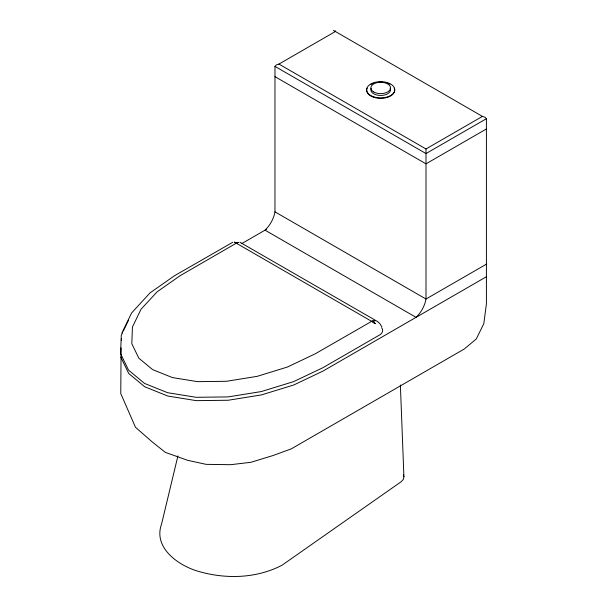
<?xml version="1.0" encoding="UTF-8"?>
<svg xmlns="http://www.w3.org/2000/svg" width="607" height="607" viewBox="0 0 607 607"><rect width="100%" height="100%" fill="white"/><g stroke="black" fill="none" stroke-linecap="round" stroke-linejoin="round"><path stroke-width="0.91" d="M333.395 30.35L482.428 116.392L484.978 117.219L486.404 118.691L486.404 303.94L483.832 323.614L476.283 338.979L464.287 348.987L291.277 448.869L272.809 455.591L250.873 462.306L230.599 464.696L206.084 464.347L187.624 460.311L165.279 452.352L151.758 441.509L135.475 427.267L120.763 393.571L121.104 347.819M121.377 340.444L121.446 338.6M236.267 243.21L236.138 242.671L234.423 242.102L371.454 321.224C378.237 320.921 368.919 320.261 373.047 322.142L371.666 321.376M177.919 455.895L161.561 524.107C153.146 547.066 177.153 564.586 196.334 570.732C224.264 579.366 255.835 578.903 282.08 565.185L401.151 481.738L403.352 479.393L403.913 476.723L400.377 384.982M121.893 333.031L131.62 312.939L149.99 292.923L174.444 275.768L232.777 242.261M122.485 332.75L121.279 335.254L120.596 353.706L128.555 370.141L144.595 383.449L167.638 392.714L196.107 397.304L228.065 396.91L261.329 391.561L293.636 381.621L322.787 367.766L380.422 334.487A11.882 6.859 0 0 0 381.651 327.697M123.289 331.081L128.525 320.23M278.947 64.076L425.993 148.973L425.993 299.039A20.729 11.973 -60 0 1 416.061 317.347L265.039 230.159A20.729 11.973 -60 0 0 274.971 211.851L274.971 66.375L276.397 64.903L278.947 64.076L335.383 31.496L335.383 30.851M371.378 321.505L315.253 353.798L287.392 367.045L257.148 376.348L226.419 381.295L197.525 381.644L172.479 377.607L152.638 369.625L138.821 358.176L131.818 343.714L132.432 327.029L140.991 309.289L157.107 291.83L180.059 275.737L236.017 243.354M241.745 243.604L266.382 229.378M425.993 148.973L482.428 116.392M486.404 118.691L425.993 153.563L274.971 66.375M486.404 128.965L425.993 163.844L274.971 76.649M486.404 264.166L425.993 299.039L274.971 211.851M486.404 276.731L322.947 371.105L293.803 384.959L261.496 394.899L228.232 400.248L196.273 400.643L167.805 396.052L144.762 386.788L128.714 373.48L120.763 357.045M236.631 243.324L237.997 242.421L236.472 243.172M239.94 242.261L377.592 321.566L379.967 323.743L381.811 326.847M403.321 474.932L403.913 476.723M394.262 88.136A14.052 8.111 0 0 1 380.688 98.349A14.052 8.111 0 0 1 367.114 88.136M370.748 84.502A14.052 8.111 0 0 1 373.662 83.212M378.851 82.195A14.052 8.111 0 0 1 382.524 82.195M387.714 83.212A14.052 8.111 0 0 1 389.952 84.138M390.195 88.311A9.841 5.683 0 0 1 380.688 95.458A9.841 5.683 0 0 1 371.18 88.311M374.936 323.614L374.322 323.174L374.936 323.614M238.065 242.466L237.2 242.762L238.065 242.466M233.976 242.239L233.976 242.239M238.733 242.239L238.733 242.239M374.876 320.815L374.322 320.837L374.936 320.868M375.156 323.356L373.844 322.749L375.156 323.356M373.662 96.801A14.052 8.111 0 0 0 394.74 89.775A14.052 8.111 0 0 0 373.662 82.749A14.052 8.111 0 0 0 373.662 96.801M373.73 91.961A9.841 5.683 0 0 0 390.195 89.411A9.841 5.683 0 0 0 378.138 82.453A9.841 5.683 0 0 0 373.73 91.961"/></g></svg>
